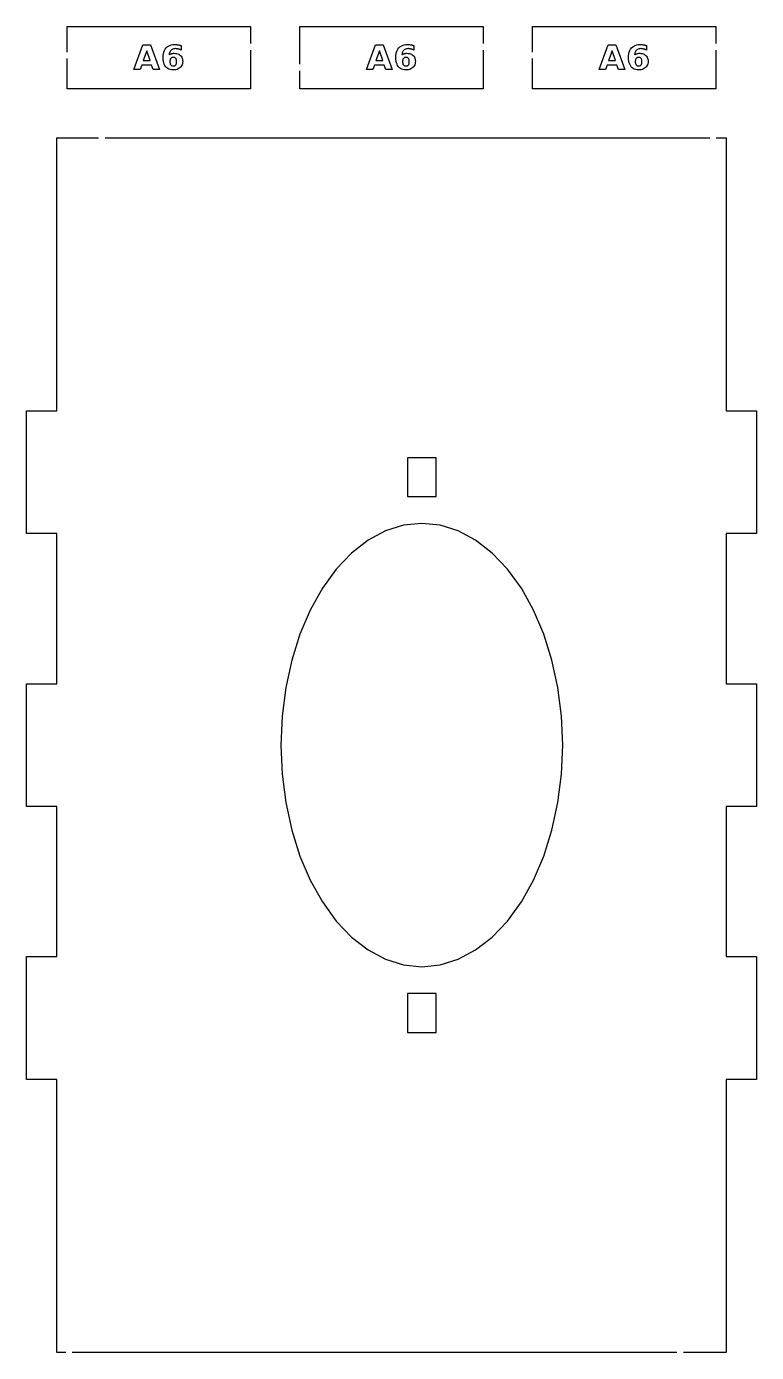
# Model space of a CAD drawing. Header units: millimetres. Extents: x 3 to 295, y 5 to 296.
# Drawn here: x 216.9 to 289.1, y 159.9 to 291.1 of the extents above; entities that cross this region are included whole.
import ezdxf

# ---------------------------------------------------------------- set-up
doc = ezdxf.new("R2010")
doc.units = ezdxf.units.MM
doc.layers.add('CUT', color=1, linetype='CONTINUOUS')
doc.layers.add('ENGRAVE', color=5, linetype='CONTINUOUS')

msp = doc.modelspace()

# ---------------------------------------------------------------- linework, layer by layer
at = {"layer": 'CUT', "color": 1}
for points in [[(220.925, 288.55), (220.925, 291.075), (239.075, 291.075), (239.075, 289.4)], [(243.925, 287.35), (243.925, 291.075), (262.075, 291.075), (262.075, 289.4)], [(266.925, 288.55), (266.925, 291.075), (285.075, 291.075), (285.075, 289.4)], [(239.075, 288.75), (239.075, 284.925), (220.925, 284.925), (220.925, 287.9)], [(262.075, 288.75), (262.075, 284.925), (243.925, 284.925), (243.925, 286.7)], [(285.075, 288.75), (285.075, 284.925), (266.925, 284.925), (266.925, 287.9)], [(220.8, 159.925), (219.925, 159.925), (219.925, 186.925), (216.925, 186.925), (216.925, 199.075), (219.925, 199.075), (219.925, 213.925), (216.925, 213.925), (216.925, 226.075), (219.925, 226.075), (219.925, 240.925), (216.925, 240.925), (216.925, 253.075), (219.925, 253.075), (219.925, 280.075), (224.05, 280.075)], [(224.7, 280.075), (284.45, 280.075)], [(285.1, 280.075), (286.075, 280.075), (286.075, 253.075), (289.075, 253.075), (289.075, 240.925), (286.075, 240.925), (286.075, 226.075), (289.075, 226.075), (289.075, 213.925), (286.075, 213.925), (286.075, 199.075), (289.075, 199.075), (289.075, 186.925), (286.075, 186.925), (286.075, 159.925), (281.85, 159.925)], [(281.2, 159.925), (221.45, 159.925)]]:
    msp.add_lwpolyline(points, dxfattribs=at)
for points in [[(254.575, 244.575), (257.425, 244.575), (257.425, 248.425), (254.575, 248.425), (254.575, 244.575)], [(257.8122, 241.738), (256, 241.9246), (254.1878, 241.738), (252.4056, 241.1809), (250.6833, 240.2622), (249.0504, 238.9967), (247.5351, 237.4057), (246.1638, 235.5159), (244.9605, 233.3597), (243.9461, 230.974), (243.1383, 228.3998), (242.551, 225.6814), (242.1946, 222.8653), (242.0751, 220), (242.1946, 217.1347), (242.551, 214.3186), (243.1383, 211.6002), (243.9461, 209.026), (244.9605, 206.6403), (246.1638, 204.4841), (247.5351, 202.5943), (249.0504, 201.0033), (250.6833, 199.7378), (252.4056, 198.8191), (254.1878, 198.262), (256, 198.0754), (257.8122, 198.262), (259.5944, 198.8191), (261.3167, 199.7378), (262.9496, 201.0033), (264.4649, 202.5943), (265.8362, 204.4841), (267.0395, 206.6403), (268.0539, 209.026), (268.8617, 211.6002), (269.449, 214.3186), (269.8054, 217.1347), (269.9249, 220), (269.8054, 222.8653), (269.449, 225.6814), (268.8617, 228.3998), (268.0539, 230.974), (267.0395, 233.3597), (265.8362, 235.5159), (264.4649, 237.4057), (262.9496, 238.9967), (261.3167, 240.2622), (259.5944, 241.1809), (257.8122, 241.738)], [(257.425, 191.575), (257.425, 195.425), (254.575, 195.425), (254.575, 191.575), (257.425, 191.575)]]:
    msp.add_lwpolyline(points, close=True, dxfattribs=at)
at = {"layer": 'ENGRAVE', "color": 5}
for points in [[(228.1549, 286.825), (227.5251, 286.825), (228.4251, 289.255), (229.1722, 289.255), (230.0723, 286.825), (229.4424, 286.825), (229.2894, 287.2677), (228.3096, 287.2677), (228.1549, 286.825)], [(228.7995, 288.6854), (228.4658, 287.7186), (229.1315, 287.7186), (228.7995, 288.6854)], [(232.1516, 288.7657), (232.1016, 288.7869), (232.0525, 288.806), (232.0045, 288.823), (231.9574, 288.8378), (231.9113, 288.8506), (231.8659, 288.8612), (231.8209, 288.87), (231.7762, 288.8768), (231.7319, 288.8817), (231.688, 288.8846), (231.6444, 288.8855), (231.5545, 288.8812), (231.4715, 288.8683), (231.3954, 288.8467), (231.3261, 288.8165), (231.2637, 288.7776), (231.2082, 288.7301), (231.1597, 288.6741), (231.1185, 288.6098), (231.0845, 288.537), (231.0577, 288.4559), (231.0382, 288.3665), (231.0259, 288.2687), (231.0622, 288.2942), (231.0995, 288.3174), (231.1378, 288.3385), (231.1771, 288.3573), (231.2174, 288.3739), (231.2587, 288.3883), (231.3011, 288.4005), (231.3447, 288.4105), (231.3897, 288.4182), (231.4359, 288.4238), (231.4834, 288.4271), (231.5321, 288.4282), (231.6523, 288.4221), (231.7646, 288.404), (231.8688, 288.3737), (231.965, 288.3313), (232.0533, 288.2767), (232.1335, 288.2101), (232.2034, 288.1336), (232.2605, 288.0497), (232.305, 287.9582), (232.3368, 287.8593), (232.3558, 287.7528), (232.3622, 287.6388), (232.3551, 287.5129), (232.3338, 287.3957), (232.2983, 287.287), (232.2486, 287.1871), (232.1847, 287.0957), (232.1066, 287.013), (232.0166, 286.9411), (231.9169, 286.8823), (231.8076, 286.8366), (231.6885, 286.8039), (231.5598, 286.7843), (231.4214, 286.7778), (231.2695, 286.7867), (231.1294, 286.8133), (231.0013, 286.8578), (230.885, 286.9199), (230.7807, 286.9999), (230.6882, 287.0976), (230.6089, 287.2117), (230.544, 287.3406), (230.4935, 287.4844), (230.4574, 287.6431), (230.4358, 287.8166), (230.4286, 288.005), (230.437, 288.1986), (230.4623, 288.3778), (230.5045, 288.5427), (230.5635, 288.6933), (230.6394, 288.8296), (230.7321, 288.9515), (230.8396, 289.0566), (230.9595, 289.1427), (231.092, 289.2096), (231.237, 289.2575), (231.3946, 289.2861), (231.5646, 289.2957), (231.6203, 289.295), (231.6753, 289.2928), (231.7299, 289.2892), (231.7838, 289.2841), (231.8373, 289.2776), (231.8902, 289.2697), (231.9427, 289.2603), (231.9951, 289.2494), (232.0472, 289.2371), (232.0992, 289.2234), (232.151, 289.2082), (232.2027, 289.1915), (232.2027, 288.7423), (232.1516, 288.7657)], [(251.1549, 286.825), (250.5251, 286.825), (251.4251, 289.255), (252.1722, 289.255), (253.0723, 286.825), (252.4424, 286.825), (252.2894, 287.2677), (251.3096, 287.2677), (251.1549, 286.825)], [(251.7995, 288.6854), (251.4658, 287.7186), (252.1315, 287.7186), (251.7995, 288.6854)], [(255.1516, 288.7657), (255.1016, 288.7869), (255.0525, 288.806), (255.0045, 288.823), (254.9574, 288.8378), (254.9113, 288.8506), (254.8659, 288.8612), (254.8209, 288.87), (254.7762, 288.8768), (254.7319, 288.8817), (254.688, 288.8846), (254.6444, 288.8855), (254.5545, 288.8812), (254.4715, 288.8683), (254.3954, 288.8467), (254.3261, 288.8165), (254.2637, 288.7776), (254.2082, 288.7301), (254.1597, 288.6741), (254.1185, 288.6098), (254.0845, 288.537), (254.0577, 288.4559), (254.0382, 288.3665), (254.0259, 288.2687), (254.0622, 288.2942), (254.0995, 288.3174), (254.1378, 288.3385), (254.1771, 288.3573), (254.2174, 288.3739), (254.2587, 288.3883), (254.3011, 288.4005), (254.3447, 288.4105), (254.3897, 288.4182), (254.4359, 288.4238), (254.4834, 288.4271), (254.5321, 288.4282), (254.6523, 288.4221), (254.7646, 288.404), (254.8688, 288.3737), (254.965, 288.3313), (255.0533, 288.2767), (255.1335, 288.2101), (255.2034, 288.1336), (255.2605, 288.0497), (255.305, 287.9582), (255.3368, 287.8593), (255.3558, 287.7528), (255.3622, 287.6388), (255.3551, 287.5129), (255.3338, 287.3957), (255.2983, 287.287), (255.2486, 287.1871), (255.1847, 287.0957), (255.1066, 287.013), (255.0166, 286.9411), (254.9169, 286.8823), (254.8076, 286.8366), (254.6885, 286.8039), (254.5598, 286.7843), (254.4214, 286.7778), (254.2695, 286.7867), (254.1294, 286.8133), (254.0013, 286.8578), (253.885, 286.9199), (253.7807, 286.9999), (253.6882, 287.0976), (253.6089, 287.2117), (253.544, 287.3406), (253.4935, 287.4844), (253.4574, 287.6431), (253.4358, 287.8166), (253.4286, 288.005), (253.437, 288.1986), (253.4623, 288.3778), (253.5045, 288.5427), (253.5635, 288.6933), (253.6394, 288.8296), (253.7321, 288.9515), (253.8396, 289.0566), (253.9595, 289.1427), (254.092, 289.2096), (254.237, 289.2575), (254.3946, 289.2861), (254.5646, 289.2957), (254.6203, 289.295), (254.6753, 289.2928), (254.7299, 289.2892), (254.7838, 289.2841), (254.8373, 289.2776), (254.8902, 289.2697), (254.9427, 289.2603), (254.9951, 289.2494), (255.0472, 289.2371), (255.0992, 289.2234), (255.151, 289.2082), (255.2027, 289.1915), (255.2027, 288.7423), (255.1516, 288.7657)], [(274.1549, 286.825), (273.5251, 286.825), (274.4251, 289.255), (275.1722, 289.255), (276.0723, 286.825), (275.4424, 286.825), (275.2894, 287.2677), (274.3096, 287.2677), (274.1549, 286.825)], [(274.7995, 288.6854), (274.4658, 287.7186), (275.1315, 287.7186), (274.7995, 288.6854)], [(278.1516, 288.7657), (278.1016, 288.7869), (278.0525, 288.806), (278.0045, 288.823), (277.9574, 288.8378), (277.9113, 288.8506), (277.8659, 288.8612), (277.8209, 288.87), (277.7762, 288.8768), (277.7319, 288.8817), (277.688, 288.8846), (277.6444, 288.8855), (277.5545, 288.8812), (277.4715, 288.8683), (277.3954, 288.8467), (277.3261, 288.8165), (277.2637, 288.7776), (277.2082, 288.7301), (277.1597, 288.6741), (277.1185, 288.6098), (277.0845, 288.537), (277.0577, 288.4559), (277.0382, 288.3665), (277.0259, 288.2687), (277.0622, 288.2942), (277.0995, 288.3174), (277.1378, 288.3385), (277.1771, 288.3573), (277.2174, 288.3739), (277.2587, 288.3883), (277.3011, 288.4005), (277.3447, 288.4105), (277.3897, 288.4182), (277.4359, 288.4238), (277.4834, 288.4271), (277.5321, 288.4282), (277.6523, 288.4221), (277.7646, 288.404), (277.8688, 288.3737), (277.965, 288.3313), (278.0533, 288.2767), (278.1335, 288.2101), (278.2034, 288.1336), (278.2605, 288.0497), (278.305, 287.9582), (278.3368, 287.8593), (278.3558, 287.7528), (278.3622, 287.6388), (278.3551, 287.5129), (278.3338, 287.3957), (278.2983, 287.287), (278.2486, 287.1871), (278.1847, 287.0957), (278.1066, 287.013), (278.0166, 286.9411), (277.9169, 286.8823), (277.8076, 286.8366), (277.6885, 286.8039), (277.5598, 286.7843), (277.4214, 286.7778), (277.2695, 286.7867), (277.1294, 286.8133), (277.0013, 286.8578), (276.885, 286.9199), (276.7807, 286.9999), (276.6882, 287.0976), (276.6089, 287.2117), (276.544, 287.3406), (276.4935, 287.4844), (276.4574, 287.6431), (276.4358, 287.8166), (276.4286, 288.005), (276.437, 288.1986), (276.4623, 288.3778), (276.5045, 288.5427), (276.5635, 288.6933), (276.6394, 288.8296), (276.7321, 288.9515), (276.8396, 289.0566), (276.9595, 289.1427), (277.092, 289.2096), (277.237, 289.2575), (277.3946, 289.2861), (277.5646, 289.2957), (277.6203, 289.295), (277.6753, 289.2928), (277.7299, 289.2892), (277.7838, 289.2841), (277.8373, 289.2776), (277.8902, 289.2697), (277.9427, 289.2603), (277.9951, 289.2494), (278.0472, 289.2371), (278.0992, 289.2234), (278.151, 289.2082), (278.2027, 289.1915), (278.2027, 288.7423), (278.1516, 288.7657)], [(231.3275, 288.0127), (231.2841, 287.9979), (231.2453, 287.9772), (231.211, 287.9505), (231.1813, 287.9179), (231.1562, 287.8794), (231.1357, 287.835), (231.1197, 287.7847), (231.1083, 287.7284), (231.1014, 287.6662), (231.0992, 287.5981), (231.1014, 287.53), (231.1083, 287.4678), (231.1197, 287.4115), (231.1357, 287.3612), (231.1562, 287.3168), (231.1813, 287.2783), (231.211, 287.2457), (231.2453, 287.2191), (231.2841, 287.1983), (231.3275, 287.1835), (231.3754, 287.1746), (231.4279, 287.1717), (231.4809, 287.1746), (231.5293, 287.1835), (231.573, 287.1983), (231.612, 287.2191), (231.6464, 287.2457), (231.6761, 287.2783), (231.7013, 287.3168), (231.7218, 287.3612), (231.7378, 287.4115), (231.7492, 287.4678), (231.7561, 287.53), (231.7583, 287.5981), (231.7561, 287.6662), (231.7492, 287.7284), (231.7378, 287.7847), (231.7218, 287.835), (231.7013, 287.8794), (231.6761, 287.9179), (231.6464, 287.9505), (231.612, 287.9772), (231.573, 287.9979), (231.5293, 288.0127), (231.4809, 288.0216), (231.4279, 288.0245), (231.3754, 288.0216), (231.3275, 288.0127)], [(254.3275, 288.0127), (254.2841, 287.9979), (254.2453, 287.9772), (254.211, 287.9505), (254.1813, 287.9179), (254.1562, 287.8794), (254.1357, 287.835), (254.1197, 287.7847), (254.1083, 287.7284), (254.1014, 287.6662), (254.0992, 287.5981), (254.1014, 287.53), (254.1083, 287.4678), (254.1197, 287.4115), (254.1357, 287.3612), (254.1562, 287.3168), (254.1813, 287.2783), (254.211, 287.2457), (254.2453, 287.2191), (254.2841, 287.1983), (254.3275, 287.1835), (254.3754, 287.1746), (254.4279, 287.1717), (254.4809, 287.1746), (254.5293, 287.1835), (254.573, 287.1983), (254.612, 287.2191), (254.6464, 287.2457), (254.6761, 287.2783), (254.7013, 287.3168), (254.7218, 287.3612), (254.7378, 287.4115), (254.7492, 287.4678), (254.7561, 287.53), (254.7583, 287.5981), (254.7561, 287.6662), (254.7492, 287.7284), (254.7378, 287.7847), (254.7218, 287.835), (254.7013, 287.8794), (254.6761, 287.9179), (254.6464, 287.9505), (254.612, 287.9772), (254.573, 287.9979), (254.5293, 288.0127), (254.4809, 288.0216), (254.4279, 288.0245), (254.3754, 288.0216), (254.3275, 288.0127)], [(277.3275, 288.0127), (277.2841, 287.9979), (277.2453, 287.9772), (277.211, 287.9505), (277.1813, 287.9179), (277.1562, 287.8794), (277.1357, 287.835), (277.1197, 287.7847), (277.1083, 287.7284), (277.1014, 287.6662), (277.0992, 287.5981), (277.1014, 287.53), (277.1083, 287.4678), (277.1197, 287.4115), (277.1357, 287.3612), (277.1562, 287.3168), (277.1813, 287.2783), (277.211, 287.2457), (277.2453, 287.2191), (277.2841, 287.1983), (277.3275, 287.1835), (277.3754, 287.1746), (277.4279, 287.1717), (277.4809, 287.1746), (277.5293, 287.1835), (277.573, 287.1983), (277.612, 287.2191), (277.6464, 287.2457), (277.6761, 287.2783), (277.7013, 287.3168), (277.7218, 287.3612), (277.7378, 287.4115), (277.7492, 287.4678), (277.7561, 287.53), (277.7583, 287.5981), (277.7561, 287.6662), (277.7492, 287.7284), (277.7378, 287.7847), (277.7218, 287.835), (277.7013, 287.8794), (277.6761, 287.9179), (277.6464, 287.9505), (277.612, 287.9772), (277.573, 287.9979), (277.5293, 288.0127), (277.4809, 288.0216), (277.4279, 288.0245), (277.3754, 288.0216), (277.3275, 288.0127)]]:
    msp.add_lwpolyline(points, close=True, dxfattribs=at)

doc.saveas('drawing.dxf')
